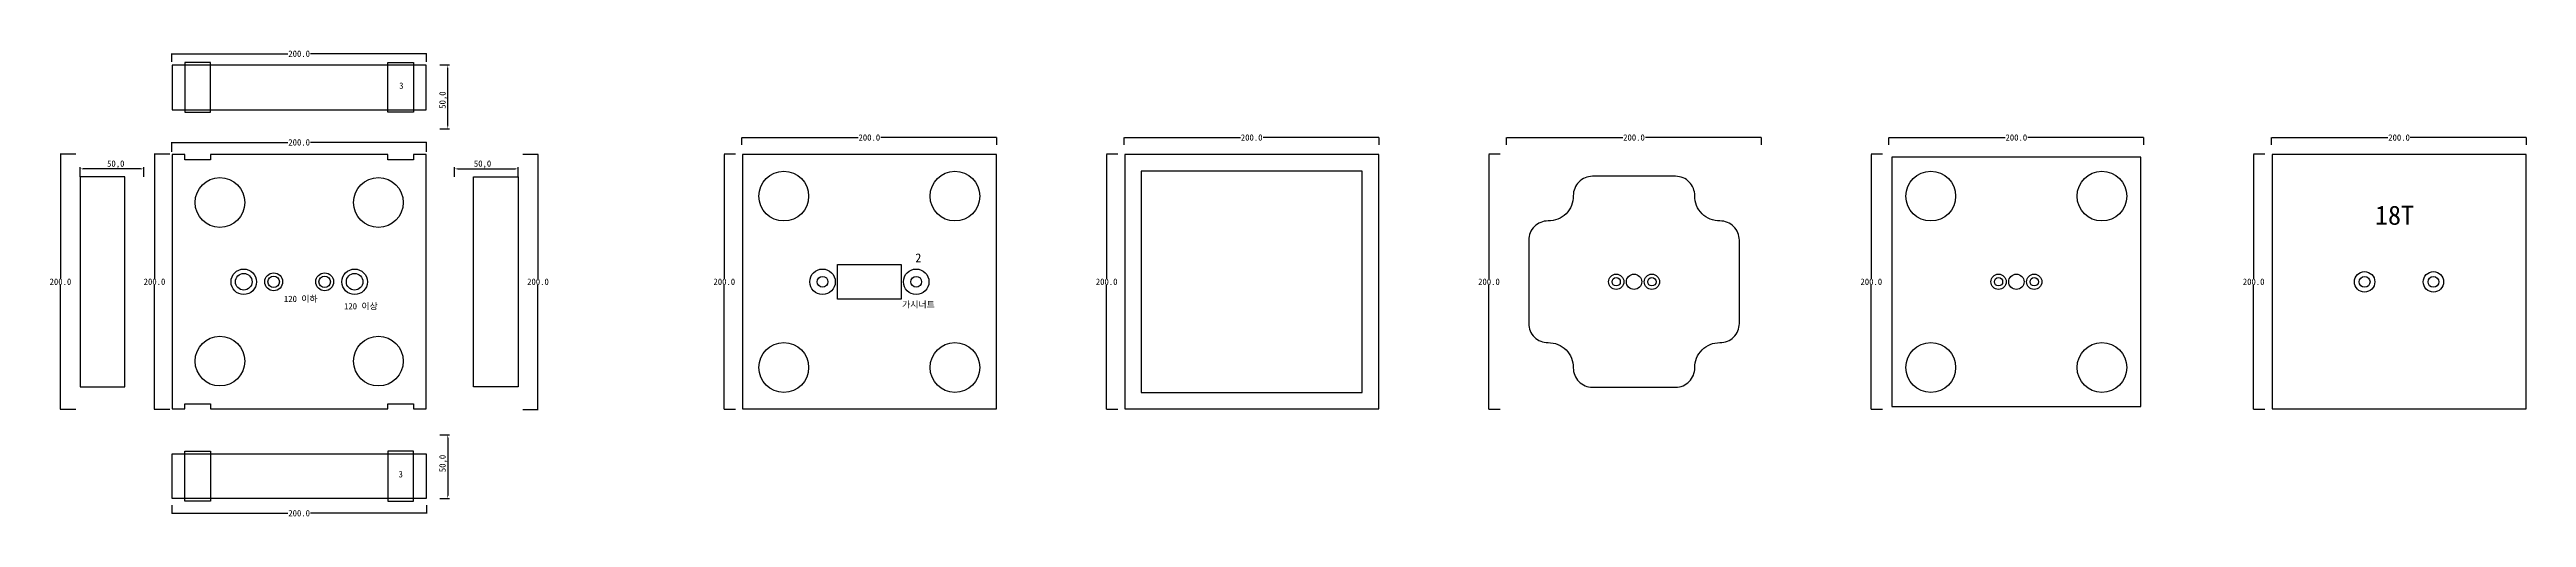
# Model space of a CAD drawing. Header units: millimetres. Extents: x 390 to 2333, y 152 to 519.
import ezdxf

# ---------------------------------------------------------------- set-up
doc = ezdxf.new("R2010")
doc.units = ezdxf.units.MM
for name, color, linetype in [('TEXT', 3, 'Continuous'), ('볼트 구멍', 7, 'Continuous'), ('치구', 7, 'Continuous'), ('치수', 7, 'Continuous')]:
    doc.layers.add(name, color=color, linetype=linetype)
doc.dimstyles.new('ISO-25', dxfattribs={"dimtxt": 2.5, "dimasz": 2.5, "dimexe": 1.25, "dimexo": 0.625, "dimtad": 1, "dimtxsty": 'Standard', "dimcen": 2.5, "dimadec": 0, "dimazin": 0, "dimtfac": 1, "dimtmove": 0, "dimatfit": 3, "dimfxl": 0, "dimarcsym": 0})
doc.dimstyles.get("Standard").update_dxf_attribs({"dimtxt": 7, "dimasz": 0.18, "dimexe": 0.18, "dimexo": 0.0625, "dimgap": 0.09, "dimtad": 0, "dimtih": 1, "dimtoh": 1, "dimdec": 1, "dimzin": 0, "dimdsep": 46, "dimtxsty": 'Standard', "dimcen": 0.09, "dimadec": 0, "dimazin": 0, "dimtfac": 1, "dimtdec": 1, "dimtofl": 0, "dimtmove": 0, "dimatfit": 3, "dimfxl": 0, "dimtolj": 1, "dimtzin": 0, "dimarcsym": 0})

# ---------------------------------------------------------------- blocks, each defined once
blk = doc.blocks.new('*D22')
at = {"layer": 'Defpoints', "color": 0}
for p in [(695.3, 506.7), (702.2, 506.7), (695.3, 456.7)]:
    blk.add_point(p, dxfattribs=at)
at = {"layer": '치수', "color": 0, "lineweight": -2}
for p, q in [((695.9, 506.7), (703.5, 506.7)), ((702.2, 459.2), (702.2, 504.2)), ((695.9, 456.7), (703.5, 456.7))]:
    blk.add_line(p, q, dxfattribs=at)
at = {"layer": '치수', "color": 0}
for points in [[(701.8, 504.2), (702.6, 504.2), (702.2, 506.7)], [(701.8, 459.2), (702.6, 459.2), (702.2, 456.7)]]:
    blk.add_solid(points, dxfattribs=at)
at = {"layer": '치수', "color": 0, "insert": (698.7, 479.2), "char_height": 5, "attachment_point": 5, "rotation": 90}
blk.add_mtext('50,0', dxfattribs=at)
blk = doc.blocks.new('*D23')
at = {"layer": 'Defpoints', "color": 0}
for p in [(695.3, 216.9), (695.3, 166.9), (702.2, 166.9)]:
    blk.add_point(p, dxfattribs=at)
at = {"layer": '치수', "color": 0, "lineweight": -2}
for p, q in [((695.9, 216.9), (703.5, 216.9)), ((702.2, 214.4), (702.2, 169.4)), ((695.9, 166.9), (703.5, 166.9))]:
    blk.add_line(p, q, dxfattribs=at)
at = {"layer": '치수', "color": 0}
for points in [[(701.8, 214.4), (702.6, 214.4), (702.2, 216.9)], [(701.8, 169.4), (702.6, 169.4), (702.2, 166.9)]]:
    blk.add_solid(points, dxfattribs=at)
at = {"layer": '치수', "color": 0, "insert": (698.7, 194.4), "char_height": 5, "attachment_point": 5, "rotation": 90}
blk.add_mtext('50,0', dxfattribs=at)
blk = doc.blocks.new('*D24')
at = {"layer": 'Defpoints', "color": 0, "linetype": 'Continuous'}
for p in [(485.6, 161.8), (685.6, 161.8), (685.6, 155.4)]:
    blk.add_point(p, dxfattribs=at)
at = {"layer": '치수', "color": 0, "linetype": 'Continuous', "lineweight": -2}
for p, q in [((485.6, 161.8), (485.6, 155.2)), ((685.6, 161.8), (685.6, 155.2)), ((485.8, 155.4), (576.8, 155.4)), ((685.4, 155.4), (594.5, 155.4))]:
    blk.add_line(p, q, dxfattribs=at)
at = {"layer": '치수', "color": 0, "linetype": 'Continuous'}
for points in [[(485.8, 155.4), (485.8, 155.4), (485.6, 155.4)], [(685.4, 155.4), (685.4, 155.4), (685.6, 155.4)]]:
    blk.add_solid(points, dxfattribs=at)
at = {"layer": '치수', "color": 0, "linetype": 'Continuous', "insert": (585.6, 155.4), "char_height": 5, "attachment_point": 5}
blk.add_mtext('\\A1;200.0', dxfattribs=at)
blk = doc.blocks.new('*D25')
at = {"layer": 'Defpoints', "color": 0, "linetype": 'Continuous'}
for p in [(485.6, 438.6), (685.6, 446), (685.6, 438.6)]:
    blk.add_point(p, dxfattribs=at)
at = {"layer": '치수', "color": 0, "linetype": 'Continuous', "lineweight": -2}
for p, q in [((485.6, 438.7), (485.6, 446.2)), ((485.8, 446), (576.8, 446)), ((685.4, 446), (594.5, 446)), ((685.6, 438.7), (685.6, 446.2))]:
    blk.add_line(p, q, dxfattribs=at)
at = {"layer": '치수', "color": 0, "linetype": 'Continuous'}
for points in [[(485.8, 446), (485.8, 446), (485.6, 446)], [(685.4, 446), (685.4, 446), (685.6, 446)]]:
    blk.add_solid(points, dxfattribs=at)
at = {"layer": '치수', "color": 0, "linetype": 'Continuous', "insert": (585.6, 446), "char_height": 5, "attachment_point": 5}
blk.add_mtext('\\A1;200.0', dxfattribs=at)
blk = doc.blocks.new('*D26')
at = {"layer": 'Defpoints', "color": 0, "linetype": 'Continuous'}
for p in [(484.2, 436.8), (472.1, 236.8), (484.2, 236.8)]:
    blk.add_point(p, dxfattribs=at)
at = {"layer": '치수', "color": 0, "linetype": 'Continuous', "lineweight": -2}
for p, q in [((484.1, 436.8), (471.9, 436.8)), ((472.1, 436.6), (472.1, 339.4)), ((472.1, 237), (472.1, 334.2)), ((484.1, 236.8), (471.9, 236.8))]:
    blk.add_line(p, q, dxfattribs=at)
at = {"layer": '치수', "color": 0, "linetype": 'Continuous'}
for points in [[(472.1, 436.6), (472.1, 436.6), (472.1, 436.8)], [(472.1, 237), (472.1, 237), (472.1, 236.8)]]:
    blk.add_solid(points, dxfattribs=at)
at = {"layer": '치수', "color": 0, "linetype": 'Continuous', "insert": (472.1, 336.8), "char_height": 5, "attachment_point": 5}
blk.add_mtext('\\A1;200.0', dxfattribs=at)
blk = doc.blocks.new('*D27')
at = {"layer": 'Defpoints', "color": 0, "linetype": 'Continuous'}
for p in [(410.3, 436.8), (398.3, 236.8), (410.3, 236.8)]:
    blk.add_point(p, dxfattribs=at)
at = {"layer": '치수', "color": 0, "linetype": 'Continuous', "lineweight": -2}
for p, q in [((410.3, 436.8), (398.1, 436.8)), ((398.3, 436.6), (398.3, 339.4)), ((398.3, 237), (398.3, 334.2)), ((410.3, 236.8), (398.1, 236.8))]:
    blk.add_line(p, q, dxfattribs=at)
at = {"layer": '치수', "color": 0, "linetype": 'Continuous'}
for points in [[(398.2, 436.6), (398.3, 436.6), (398.3, 436.8)], [(398.2, 237), (398.3, 237), (398.3, 236.8)]]:
    blk.add_solid(points, dxfattribs=at)
at = {"layer": '치수', "color": 0, "linetype": 'Continuous', "insert": (398.3, 336.8), "char_height": 5, "attachment_point": 5}
blk.add_mtext('\\A1;200.0', dxfattribs=at)
blk = doc.blocks.new('*D28')
at = {"layer": 'Defpoints', "color": 0}
for p in [(413.7, 425.3), (413.7, 418.5), (463.7, 418.5)]:
    blk.add_point(p, dxfattribs=at)
at = {"layer": '치수', "color": 0, "lineweight": -2}
for p, q in [((413.7, 419.1), (413.7, 426.5)), ((461.2, 425.3), (416.2, 425.3)), ((463.7, 419.1), (463.7, 426.5))]:
    blk.add_line(p, q, dxfattribs=at)
at = {"layer": '치수', "color": 0}
for points in [[(416.2, 425.7), (416.2, 424.9), (413.7, 425.3)], [(461.2, 425.7), (461.2, 424.9), (463.7, 425.3)]]:
    blk.add_solid(points, dxfattribs=at)
at = {"layer": '치수', "color": 0, "insert": (441.7, 428.8), "char_height": 5, "attachment_point": 5}
blk.add_mtext('50,0', dxfattribs=at)
blk = doc.blocks.new('*D29')
at = {"layer": 'Defpoints', "color": 0, "linetype": 'Continuous'}
for p in [(760.9, 436.8), (760.9, 236.8), (773, 236.8)]:
    blk.add_point(p, dxfattribs=at)
at = {"layer": '치수', "color": 0, "linetype": 'Continuous', "lineweight": -2}
for p, q in [((761, 436.8), (773.2, 436.8)), ((773, 436.6), (773, 339.4)), ((773, 237), (773, 334.2)), ((761, 236.8), (773.2, 236.8))]:
    blk.add_line(p, q, dxfattribs=at)
at = {"layer": '치수', "color": 0, "linetype": 'Continuous'}
for points in [[(773, 436.6), (773, 436.6), (773, 436.8)], [(773, 237), (773, 237), (773, 236.8)]]:
    blk.add_solid(points, dxfattribs=at)
at = {"layer": '치수', "color": 0, "linetype": 'Continuous', "insert": (773, 336.8), "char_height": 5, "attachment_point": 5}
blk.add_mtext('\\A1;200.0', dxfattribs=at)
blk = doc.blocks.new('*D30')
at = {"layer": 'Defpoints', "color": 0, "linetype": 'Continuous'}
for p in [(928.1, 436.8), (919.2, 236.8), (928.1, 236.8)]:
    blk.add_point(p, dxfattribs=at)
at = {"layer": '치수', "color": 0, "linetype": 'Continuous', "lineweight": -2}
for p, q in [((928.1, 436.8), (919, 436.8)), ((919.2, 436.6), (919.2, 339.4)), ((919.2, 237), (919.2, 334.2)), ((928.1, 236.8), (919, 236.8))]:
    blk.add_line(p, q, dxfattribs=at)
at = {"layer": '치수', "color": 0, "linetype": 'Continuous'}
for points in [[(919.2, 436.6), (919.3, 436.6), (919.2, 436.8)], [(919.2, 237), (919.3, 237), (919.2, 236.8)]]:
    blk.add_solid(points, dxfattribs=at)
at = {"layer": '치수', "color": 0, "linetype": 'Continuous', "insert": (919.2, 336.8), "char_height": 5, "attachment_point": 5}
blk.add_mtext('\\A1;200.0', dxfattribs=at)
blk = doc.blocks.new('*D31')
at = {"layer": 'Defpoints', "color": 0}
for p in [(707.5, 418.5), (757.5, 425.3), (757.5, 418.5)]:
    blk.add_point(p, dxfattribs=at)
at = {"layer": '치수', "color": 0, "lineweight": -2}
for p, q in [((707.5, 419.1), (707.5, 426.5)), ((710, 425.3), (755, 425.3)), ((757.5, 419.1), (757.5, 426.5))]:
    blk.add_line(p, q, dxfattribs=at)
at = {"layer": '치수', "color": 0}
for points in [[(710, 425.7), (710, 424.9), (707.5, 425.3)], [(755, 425.7), (755, 424.9), (757.5, 425.3)]]:
    blk.add_solid(points, dxfattribs=at)
at = {"layer": '치수', "color": 0, "insert": (729.5, 428.8), "char_height": 5, "attachment_point": 5}
blk.add_mtext('50,0', dxfattribs=at)
blk = doc.blocks.new('*D32')
at = {"layer": 'Defpoints', "color": 0, "linetype": 'Continuous'}
for p in [(1133, 449.8), (933, 443.9), (1133, 443.9)]:
    blk.add_point(p, dxfattribs=at)
at = {"layer": '치수', "color": 0, "linetype": 'Continuous', "lineweight": -2}
for p, q in [((933, 444), (933, 450)), ((933.2, 449.8), (1024.2, 449.8)), ((1132.8, 449.8), (1041.9, 449.8)), ((1133, 444), (1133, 450))]:
    blk.add_line(p, q, dxfattribs=at)
at = {"layer": '치수', "color": 0, "linetype": 'Continuous'}
for points in [[(933.2, 449.8), (933.2, 449.8), (933, 449.8)], [(1132.8, 449.8), (1132.8, 449.8), (1133, 449.8)]]:
    blk.add_solid(points, dxfattribs=at)
at = {"layer": '치수', "color": 0, "linetype": 'Continuous', "insert": (1033, 449.8), "char_height": 5, "attachment_point": 5}
blk.add_mtext('\\A1;200.0', dxfattribs=at)
blk = doc.blocks.new('*D33')
at = {"layer": 'Defpoints', "color": 0, "linetype": 'Continuous'}
for p in [(485.6, 509.1), (685.6, 515.5), (685.6, 509.1)]:
    blk.add_point(p, dxfattribs=at)
at = {"layer": '치수', "color": 0, "linetype": 'Continuous', "lineweight": -2}
for p, q in [((485.6, 509.2), (485.6, 515.7)), ((485.8, 515.5), (576.8, 515.5)), ((685.4, 515.5), (594.5, 515.5)), ((685.6, 509.2), (685.6, 515.7))]:
    blk.add_line(p, q, dxfattribs=at)
at = {"layer": '치수', "color": 0, "linetype": 'Continuous'}
for points in [[(485.8, 515.5), (485.8, 515.5), (485.6, 515.5)], [(685.4, 515.5), (685.4, 515.5), (685.6, 515.5)]]:
    blk.add_solid(points, dxfattribs=at)
at = {"layer": '치수', "color": 0, "linetype": 'Continuous', "insert": (585.6, 515.5), "char_height": 5, "attachment_point": 5}
blk.add_mtext('\\A1;200.0', dxfattribs=at)
blk = doc.blocks.new('*D34')
at = {"layer": 'Defpoints', "color": 0, "linetype": 'Continuous'}
for p in [(2333.3, 449.8), (2133.3, 443.9), (2333.3, 443.9)]:
    blk.add_point(p, dxfattribs=at)
at = {"layer": '치수', "color": 0, "linetype": 'Continuous', "lineweight": -2}
for p, q in [((2133.3, 444), (2133.3, 450)), ((2133.4, 449.8), (2224.4, 449.8)), ((2333.1, 449.8), (2242.1, 449.8)), ((2333.3, 444), (2333.3, 450))]:
    blk.add_line(p, q, dxfattribs=at)
at = {"layer": '치수', "color": 0, "linetype": 'Continuous'}
for points in [[(2133.4, 449.8), (2133.4, 449.8), (2133.3, 449.8)], [(2333.1, 449.8), (2333.1, 449.8), (2333.3, 449.8)]]:
    blk.add_solid(points, dxfattribs=at)
at = {"layer": '치수', "color": 0, "linetype": 'Continuous', "insert": (2233.3, 449.8), "char_height": 5, "attachment_point": 5}
blk.add_mtext('\\A1;200.0', dxfattribs=at)
blk = doc.blocks.new('*D35')
at = {"layer": 'Defpoints', "color": 0, "linetype": 'Continuous'}
for p in [(1733, 449.8), (1533, 443.9), (1733, 443.9)]:
    blk.add_point(p, dxfattribs=at)
at = {"layer": '치수', "color": 0, "linetype": 'Continuous', "lineweight": -2}
for p, q in [((1533, 444), (1533, 450)), ((1533.2, 449.8), (1624.2, 449.8)), ((1732.8, 449.8), (1641.9, 449.8)), ((1733, 444), (1733, 450))]:
    blk.add_line(p, q, dxfattribs=at)
at = {"layer": '치수', "color": 0, "linetype": 'Continuous'}
for points in [[(1533.2, 449.8), (1533.2, 449.8), (1533, 449.8)], [(1732.8, 449.8), (1732.8, 449.8), (1733, 449.8)]]:
    blk.add_solid(points, dxfattribs=at)
at = {"layer": '치수', "color": 0, "linetype": 'Continuous', "insert": (1633, 449.8), "char_height": 5, "attachment_point": 5}
blk.add_mtext('\\A1;200.0', dxfattribs=at)
blk = doc.blocks.new('*D36')
at = {"layer": 'Defpoints', "color": 0, "linetype": 'Continuous'}
for p in [(1528.1, 436.8), (1519.2, 236.8), (1528.1, 236.8)]:
    blk.add_point(p, dxfattribs=at)
at = {"layer": '치수', "color": 0, "linetype": 'Continuous', "lineweight": -2}
for p, q in [((1528.1, 436.8), (1519, 436.8)), ((1519.2, 436.6), (1519.2, 339.4)), ((1519.2, 237), (1519.2, 334.2)), ((1528.1, 236.8), (1519, 236.8))]:
    blk.add_line(p, q, dxfattribs=at)
at = {"layer": '치수', "color": 0, "linetype": 'Continuous'}
for points in [[(1519.2, 436.6), (1519.3, 436.6), (1519.2, 436.8)], [(1519.2, 237), (1519.3, 237), (1519.2, 236.8)]]:
    blk.add_solid(points, dxfattribs=at)
at = {"layer": '치수', "color": 0, "linetype": 'Continuous', "insert": (1519.2, 336.8), "char_height": 5, "attachment_point": 5}
blk.add_mtext('\\A1;200.0', dxfattribs=at)
blk = doc.blocks.new('*D37')
at = {"layer": 'Defpoints', "color": 0, "linetype": 'Continuous'}
for p in [(1228.1, 436.8), (1219.2, 236.8), (1228.1, 236.8)]:
    blk.add_point(p, dxfattribs=at)
at = {"layer": '치수', "color": 0, "linetype": 'Continuous', "lineweight": -2}
for p, q in [((1228.1, 436.8), (1219, 436.8)), ((1219.2, 436.6), (1219.2, 339.4)), ((1219.2, 237), (1219.2, 334.2)), ((1228.1, 236.8), (1219, 236.8))]:
    blk.add_line(p, q, dxfattribs=at)
at = {"layer": '치수', "color": 0, "linetype": 'Continuous'}
for points in [[(1219.2, 436.6), (1219.3, 436.6), (1219.2, 436.8)], [(1219.2, 237), (1219.3, 237), (1219.2, 236.8)]]:
    blk.add_solid(points, dxfattribs=at)
at = {"layer": '치수', "color": 0, "linetype": 'Continuous', "insert": (1219.2, 336.8), "char_height": 5, "attachment_point": 5}
blk.add_mtext('\\A1;200.0', dxfattribs=at)
blk = doc.blocks.new('*D38')
at = {"layer": 'Defpoints', "color": 0, "linetype": 'Continuous'}
for p in [(1433, 449.8), (1233, 443.9), (1433, 443.9)]:
    blk.add_point(p, dxfattribs=at)
at = {"layer": '치수', "color": 0, "linetype": 'Continuous', "lineweight": -2}
for p, q in [((1233, 444), (1233, 450)), ((1233.2, 449.8), (1324.2, 449.8)), ((1432.8, 449.8), (1341.9, 449.8)), ((1433, 444), (1433, 450))]:
    blk.add_line(p, q, dxfattribs=at)
at = {"layer": '치수', "color": 0, "linetype": 'Continuous'}
for points in [[(1233.2, 449.8), (1233.2, 449.8), (1233, 449.8)], [(1432.8, 449.8), (1432.8, 449.8), (1433, 449.8)]]:
    blk.add_solid(points, dxfattribs=at)
at = {"layer": '치수', "color": 0, "linetype": 'Continuous', "insert": (1333, 449.8), "char_height": 5, "attachment_point": 5}
blk.add_mtext('\\A1;200.0', dxfattribs=at)
blk = doc.blocks.new('*D39')
at = {"layer": 'Defpoints', "color": 0, "linetype": 'Continuous'}
for p in [(2128.1, 436.8), (2119.2, 236.8), (2128.1, 236.8)]:
    blk.add_point(p, dxfattribs=at)
at = {"layer": '치수', "color": 0, "linetype": 'Continuous', "lineweight": -2}
for p, q in [((2128.1, 436.8), (2119, 436.8)), ((2119.2, 436.6), (2119.2, 339.4)), ((2119.2, 237), (2119.2, 334.2)), ((2128.1, 236.8), (2119, 236.8))]:
    blk.add_line(p, q, dxfattribs=at)
at = {"layer": '치수', "color": 0, "linetype": 'Continuous'}
for points in [[(2119.2, 436.6), (2119.3, 436.6), (2119.2, 436.8)], [(2119.2, 237), (2119.3, 237), (2119.2, 236.8)]]:
    blk.add_solid(points, dxfattribs=at)
at = {"layer": '치수', "color": 0, "linetype": 'Continuous', "insert": (2119.2, 336.8), "char_height": 5, "attachment_point": 5}
blk.add_mtext('\\A1;200.0', dxfattribs=at)
blk = doc.blocks.new('*D40')
at = {"layer": 'Defpoints', "color": 0, "linetype": 'Continuous'}
for p in [(1828.1, 436.8), (1819.2, 236.8), (1828.1, 236.8)]:
    blk.add_point(p, dxfattribs=at)
at = {"layer": '치수', "color": 0, "linetype": 'Continuous', "lineweight": -2}
for p, q in [((1828.1, 436.8), (1819, 436.8)), ((1819.2, 436.6), (1819.2, 339.4)), ((1819.2, 237), (1819.2, 334.2)), ((1828.1, 236.8), (1819, 236.8))]:
    blk.add_line(p, q, dxfattribs=at)
at = {"layer": '치수', "color": 0, "linetype": 'Continuous'}
for points in [[(1819.2, 436.6), (1819.3, 436.6), (1819.2, 436.8)], [(1819.2, 237), (1819.3, 237), (1819.2, 236.8)]]:
    blk.add_solid(points, dxfattribs=at)
at = {"layer": '치수', "color": 0, "linetype": 'Continuous', "insert": (1819.2, 336.8), "char_height": 5, "attachment_point": 5}
blk.add_mtext('\\A1;200.0', dxfattribs=at)
blk = doc.blocks.new('*D41')
at = {"layer": 'Defpoints', "color": 0, "linetype": 'Continuous'}
for p in [(2033, 449.8), (1833, 443.9), (2033, 443.9)]:
    blk.add_point(p, dxfattribs=at)
at = {"layer": '치수', "color": 0, "linetype": 'Continuous', "lineweight": -2}
for p, q in [((1833, 444), (1833, 450)), ((1833.2, 449.8), (1924.2, 449.8)), ((2032.8, 449.8), (1941.9, 449.8)), ((2033, 444), (2033, 450))]:
    blk.add_line(p, q, dxfattribs=at)
at = {"layer": '치수', "color": 0, "linetype": 'Continuous'}
for points in [[(1833.2, 449.8), (1833.2, 449.8), (1833, 449.8)], [(2032.8, 449.8), (2032.8, 449.8), (2033, 449.8)]]:
    blk.add_solid(points, dxfattribs=at)
at = {"layer": '치수', "color": 0, "linetype": 'Continuous', "insert": (1933, 449.8), "char_height": 5, "attachment_point": 5}
blk.add_mtext('\\A1;200.0', dxfattribs=at)

msp = doc.modelspace()

# ---------------------------------------------------------------- linework, layer by layer
at = {"layer": '볼트 구멍', "color": 3}
msp.add_lwpolyline([(1058.02, 323.3), (1008.02, 323.3), (1008.02, 350.3), (1058.02, 350.3)], close=True, dxfattribs=at)
at = {"layer": '볼트 구멍', "color": 2}
for centre, radius in [((542.13, 336.8), 10), ((565.63, 336.8), 7), ((605.63, 336.8), 7), ((629.13, 336.8), 10)]:
    msp.add_circle(centre, radius, dxfattribs=at)
at = {"layer": '볼트 구멍', "color": 3}
for centre, radius in [((542.13, 336.8), 6.5), ((565.63, 336.8), 4.5), ((605.63, 336.8), 4.5), ((629.13, 336.8), 6.5), ((996.27, 336.8), 4.25), ((1069.77, 336.8), 4.25), ((1619.02, 336.8), 3.25), ((1633.02, 336.8), 6), ((1647.02, 336.8), 3.25), ((1919.02, 336.8), 3.25), ((1933.02, 336.8), 6), ((1947.02, 336.8), 3.25), ((2206.27, 336.73), 4.25), ((2260.27, 336.73), 4.25)]:
    msp.add_circle(centre, radius, dxfattribs=at)
at = {"layer": '볼트 구멍', "color": 1}
for centre in [(996.27, 336.8), (1069.77, 336.8)]:
    msp.add_circle(centre, 10, dxfattribs=at)
at = {"layer": '볼트 구멍', "color": 6}
for centre, radius in [((1619.02, 336.8), 6), ((1647.02, 336.8), 6), ((1919.02, 336.8), 6), ((1947.02, 336.8), 6), ((2206.27, 336.73), 8), ((2260.27, 336.73), 8)]:
    msp.add_circle(centre, radius, dxfattribs=at)
at = {"layer": '치구'}
for points in [[(485.98, 471.67), (685.28, 471.67), (685.28, 506.67), (485.98, 506.67)], [(485.98, 237.15), (495.98, 237.15), (495.98, 241.15), (515.98, 241.15), (515.98, 237.15), (655.28, 237.15), (655.28, 241.15), (675.28, 241.15), (675.28, 237.15), (685.28, 237.15), (685.28, 436.45), (675.28, 436.45), (675.28, 432.45), (655.28, 432.45), (655.28, 436.45), (515.98, 436.45), (515.98, 432.45), (495.98, 432.45), (495.98, 436.45), (485.98, 436.45)], [(933.37, 436.45), (933.37, 237.15), (1132.67, 237.15), (1132.67, 436.45)], [(1233.37, 436.45), (1233.37, 237.15), (1432.67, 237.15), (1432.67, 436.45)], [(1835.37, 434.45), (1835.37, 239.15), (2030.67, 239.15), (2030.67, 434.45)], [(2133.62, 436.45), (2133.62, 237.15), (2332.92, 237.15), (2332.92, 436.45)], [(448.73, 419.05), (413.73, 419.05), (413.73, 254.55), (448.73, 254.55)], [(722.53, 419.05), (757.53, 419.05), (757.53, 254.55), (722.53, 254.55)], [(1246.37, 423.45), (1246.37, 250.15), (1419.67, 250.15), (1419.67, 423.45)], [(485.98, 201.93), (685.28, 201.93), (685.28, 166.93), (485.98, 166.93)]]:
    msp.add_lwpolyline(points, close=True, dxfattribs=at)
at = {"layer": '치구', "color": 1}
for points in [[(495.98, 469.67), (515.98, 469.67), (515.98, 508.66), (495.98, 508.66)], [(675.28, 469.67), (655.28, 469.67), (655.28, 508.66), (675.28, 508.66)], [(495.98, 203.93), (515.98, 203.93), (515.98, 164.93), (495.98, 164.93)], [(675.28, 203.93), (655.28, 203.93), (655.28, 164.93), (675.28, 164.93)]]:
    msp.add_lwpolyline(points, close=True, dxfattribs=at)
at = {"layer": '치구'}
msp.add_lwpolyline([(1550.37, 304.14, 0.4184649), (1565.59, 289.15, -0.4227292), (1585.37, 269.36, 0.4184649), (1600.37, 254.15), (1665.67, 254.15, 0.4184649), (1680.67, 269.36, -0.4227292), (1700.45, 289.15, 0.4184649), (1715.67, 304.14), (1715.67, 369.45, 0.4184649), (1700.45, 384.45, -0.4227292), (1680.67, 404.23, 0.4184649), (1665.67, 419.45), (1600.37, 419.45, 0.4184649), (1585.37, 404.23, -0.4227292), (1565.59, 384.45, 0.4184649), (1550.37, 369.45)], format="xyb", close=True, dxfattribs=at)
for centre in [(523.48, 398.95), (647.78, 398.95), (965.87, 403.95), (1100.17, 403.95), (1865.87, 403.95), (2000.17, 403.95), (523.48, 274.65), (647.78, 274.65), (965.87, 269.65), (1100.17, 269.65), (1865.87, 269.65), (2000.17, 269.65)]:
    msp.add_circle(centre, 19.5, dxfattribs=at)

# ---------------------------------------------------------------- texts
at = {"layer": 'TEXT', "color": 1}
for s, height, p in [('3', 5, (664.09, 487.97)), ('18T', 15, (2214.43, 381.49)), ('3', 5, (663.62, 183.46))]:
    msp.add_text(s, height=height, dxfattribs=at).set_placement(p)
at = {"layer": '볼트 구멍', "color": 1}
for s, height, p in [('2', 7, (1069.04, 352.04)), ('120 이하', 5, (573.65, 320.91)), ('가시너트', 5, (1058.63, 316.49))]:
    msp.add_text(s, height=height, dxfattribs=at).set_placement(p)
at = {"layer": '볼트 구멍', "color": 6}
msp.add_text('120 이상', height=5, dxfattribs=at).set_placement((620.83, 315.15))

# ---------------------------------------------------------------- dimensions: what is measured, and where the dimension line sits
at = {"layer": '치수', "color": 4, "linetype": 'Continuous'}
for base, p1, p2, picture, middle in [((685.63, 515.49), (485.63, 509.09), (685.63, 509.09), '*D33', (585.63, 515.49)), ((685.63, 155.42), (485.63, 161.81), (685.63, 161.81), '*D24', (585.63, 155.42))]:
    dim = msp.add_linear_dim(base=base, p1=p1, p2=p2, dimstyle='Standard', override={"dimtxt": 5}, dxfattribs=at)
    dim.commit()
    dim.dimension.update_dxf_attribs({"geometry": picture, "text_midpoint": middle, "dimtype": 160})
at = {"layer": '치수', "color": 4}
for base, p1, p2, angle, picture, middle in [((702.2, 506.67), (695.31, 456.67), (695.31, 506.67), 90, '*D22', (702.2, 479.17)), ((413.73, 425.27), (463.73, 418.5), (413.73, 418.5), 180, '*D28', (441.73, 425.27)), ((702.2, 166.93), (695.31, 216.93), (695.31, 166.93), 270, '*D23', (702.2, 194.43))]:
    dim = msp.add_linear_dim(base=base, p1=p1, p2=p2, angle=angle, dimstyle='ISO-25', override={"dimtxt": 5, "dimdec": 1, "dimzin": 0, "dimtdec": 1}, dxfattribs=at)
    dim.commit()
    dim.dimension.update_dxf_attribs({"geometry": picture, "text_midpoint": middle, "dimtype": 160})
at = {"layer": '치수', "color": 4, "linetype": 'Continuous'}
for base, p1, p2, picture, middle in [((685.63, 446.02), (485.63, 438.62), (685.63, 438.62), '*D25', (585.63, 446.02)), ((1133.02, 449.79), (933.02, 443.9), (1133.02, 443.9), '*D32', (1033.02, 449.79)), ((1433.02, 449.79), (1233.02, 443.9), (1433.02, 443.9), '*D38', (1333.02, 449.79)), ((1733.02, 449.79), (1533.02, 443.9), (1733.02, 443.9), '*D35', (1633.02, 449.79)), ((2033.02, 449.79), (1833.02, 443.9), (2033.02, 443.9), '*D41', (1933.02, 449.79)), ((2333.27, 449.79), (2133.27, 443.9), (2333.27, 443.9), '*D34', (2233.27, 449.79))]:
    dim = msp.add_linear_dim(base=base, p1=p1, p2=p2, dimstyle='Standard', override={"dimtxt": 5}, dxfattribs=at)
    dim.commit()
    dim.dimension.update_dxf_attribs({"geometry": picture, "text_midpoint": middle})
for base, p1, p2, picture, middle in [((398.26, 236.8), (410.33, 436.8), (410.33, 236.8), '*D27', (398.26, 336.8)), ((472.1, 236.8), (484.17, 436.8), (484.17, 236.8), '*D26', (472.1, 336.8)), ((772.99, 236.8), (760.93, 436.8), (760.93, 236.8), '*D29', (772.99, 336.8)), ((919.22, 236.8), (928.13, 436.8), (928.13, 236.8), '*D30', (919.22, 336.8)), ((1219.22, 236.8), (1228.13, 436.8), (1228.13, 236.8), '*D37', (1219.22, 336.8)), ((1519.22, 236.8), (1528.13, 436.8), (1528.13, 236.8), '*D36', (1519.22, 336.8)), ((1819.22, 236.8), (1828.13, 436.8), (1828.13, 236.8), '*D40', (1819.22, 336.8)), ((2119.22, 236.8), (2128.13, 436.8), (2128.13, 236.8), '*D39', (2119.22, 336.8))]:
    dim = msp.add_linear_dim(base=base, p1=p1, p2=p2, angle=90, dimstyle='Standard', override={"dimtxt": 5}, dxfattribs=at)
    dim.commit()
    dim.dimension.update_dxf_attribs({"geometry": picture, "text_midpoint": middle})
at = {"layer": '치수', "color": 4}
dim = msp.add_linear_dim(base=(757.53, 425.27), p1=(707.53, 418.5), p2=(757.53, 418.5), dimstyle='ISO-25', override={"dimtxt": 5, "dimdec": 1, "dimzin": 0, "dimtdec": 1}, dxfattribs=at)
dim.commit()
dim.dimension.update_dxf_attribs({"geometry": '*D31', "text_midpoint": (729.53, 425.27), "dimtype": 160})

doc.saveas('drawing.dxf')
